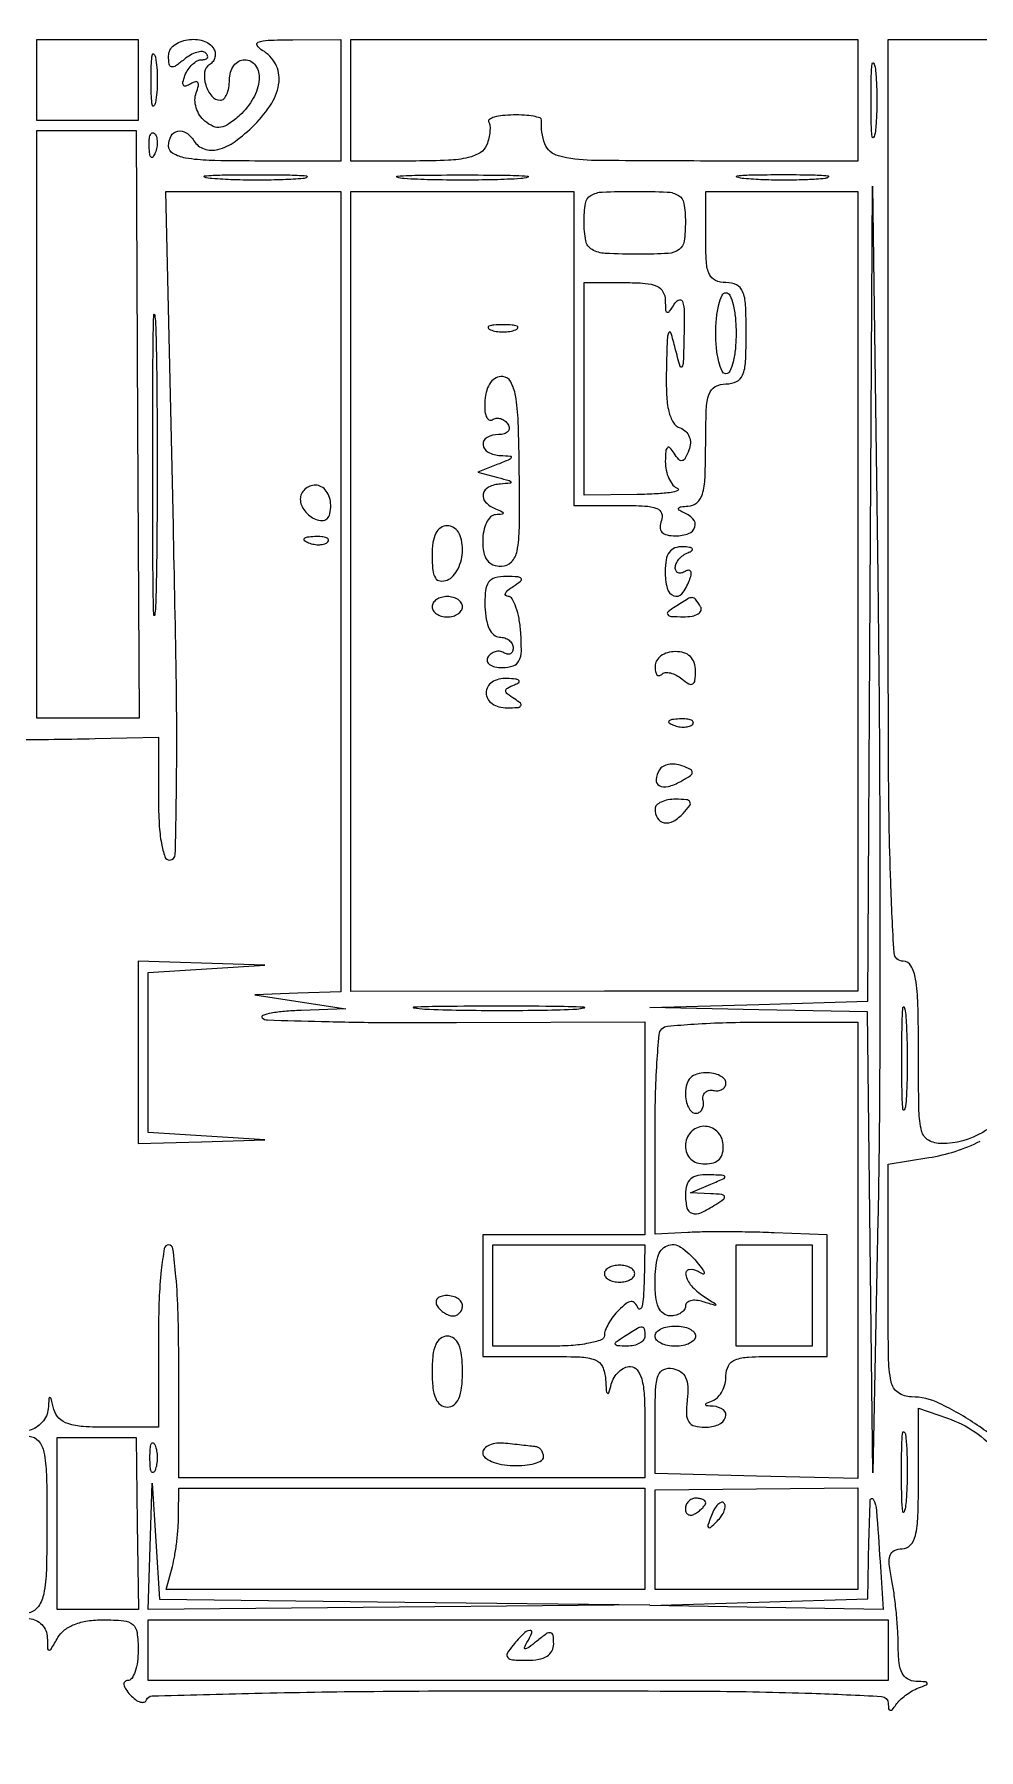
# Model space of a CAD drawing. Extents: x 23 to 255, y 40 to 184.
# Drawn here: x 121.21 to 129.09, y 159.06 to 173.39 of the extents above; entities that cross this region are included whole.
import ezdxf

# ---------------------------------------------------------------- set-up
doc = ezdxf.new("R2010")
doc.units = 0
doc.header["$MEASUREMENT"] = 0

msp = doc.modelspace()

# ---------------------------------------------------------------- linework, layer by layer
for points in [[(207.919475, 175.632891, 0.000007), (191.762556, 175.634099, 0.00002), (173.0434, 175.634494, 0.000013), (151.49745, 175.633531), (95.9364, 175.6296)], [(120.937819, 167.496675, 0.005093), (121.71825, 167.507166), (122.247, 167.519661), (122.247, 167.00623, 0.013821), (122.25293, 166.791759, 0.031139), (122.271994, 166.630311, 0.038651), (122.300743, 166.520951, 0.319354), (122.340322, 166.4928, 0.407363), (122.38773, 166.539109, 0.003082), (122.397986, 167.132551, 0.006606), (122.396248, 167.961308, 0.00175), (122.371356, 169.2846), (122.309068, 172.0764), (123.039434, 172.0764), (123.7698, 172.0764), (123.7698, 168.7347), (123.7698, 165.393), (123.41025, 165.380294), (123.0507, 165.367587), (123.4314, 165.3084), (123.8121, 165.249213), (123.43845, 165.236506, 0.012425), (123.298364, 165.228254, 0.024946), (123.188589, 165.213503, 0.032875), (123.117184, 165.195332, 0.55978), (123.11256, 165.17604, 0.191161), (123.157211, 165.156759, 0.001162), (123.608577, 165.144323, 0.004543), (124.127336, 165.135952, 0.002851), (124.73406, 165.135135), (126.3078, 165.14199), (126.3078, 164.252295), (126.3078, 163.3626), (125.631, 163.3626), (124.9542, 163.3626), (124.9542, 162.855), (124.9542, 162.3474), (125.4618, 162.3474, -0.00816), (125.766553, 162.342426, -0.080141), (125.89228, 162.31791, -0.198429), (125.953241, 162.261766, -0.096101), (125.979214, 162.15705, 0.005718), (125.985305, 162.060412, 0.197309), (125.995317, 162.040405, 0.541772), (126.007416, 162.04383, 0.01159), (126.027717, 162.11475, -0.071619), (126.051548, 162.171336, -0.07028), (126.090496, 162.21931, -0.075733), (126.138075, 162.251677, -0.112012), (126.187103, 162.2628, -0.229098), (126.243663, 162.235449, -0.104414), (126.281164, 162.160114, -0.050863), (126.302085, 162.023689, -0.012632), (126.3078, 161.7975), (126.3078, 161.3322), (124.362, 161.3322), (122.4162, 161.3322), (122.4162, 162.3051, 0.00681), (122.410733, 162.706496, 0.014876), (122.393211, 163.013625, 0.010078), (122.368311, 163.24568, 0.377473), (122.3316, 163.278, 0.365646), (122.296003, 163.247951, 0.014491), (122.2705, 163.0665, 0.018502), (122.252644, 162.824521, 0.009164), (122.247, 162.5166), (122.247, 161.7552), (121.830203, 161.7552, -0.015471), (121.618036, 161.761767, -0.06318), (121.491623, 161.785826, -0.115687), (121.416414, 161.831381, -0.135882), (121.374717, 161.90325, 0.002904), (121.350216, 161.994828, 0.302874), (121.340841, 162.002975, 0.427029), (121.332876, 161.996534, 0.003643), (121.326214, 161.909453, -0.092846), (121.311372, 161.852339, -0.069889), (121.275793, 161.797909, -0.06842), (121.225672, 161.754332, -0.081035), (121.16835, 161.728917, 0.001923)], [(129.371136, 161.549401, 0.035299), (129.082169, 161.774354, 0.035014), (128.766737, 161.955338, 0.113207), (128.532766, 162.009, -0.15735), (128.422267, 162.044657, -0.189453), (128.363584, 162.135799, -0.046663), (128.34172, 162.344621, -0.002766), (128.3382, 162.9809), (128.3382, 163.9528), (128.679466, 164.007371, 0.076497), (129.107241, 164.144994, 0.074387)], [(121.16835, 160.157614, -0.09646), (121.225068, 160.142616, -0.089747), (121.273666, 160.107193, -0.089826), (121.306738, 160.057018, -0.096854), (121.318973, 159.99975, 0.006989), (121.321943, 159.905041, 0.400998), (121.333496, 159.894, 0.262137), (121.350648, 159.903656, 0.004477), (121.407776, 159.99975, -0.098841), (121.463733, 160.06298, -0.069138), (121.54697, 160.109675, -0.057255), (121.655293, 160.138352, -0.03612), (121.785904, 160.1478, -0.022076), (121.957112, 160.140237, -0.158151), (122.032325, 160.10826, -0.18389), (122.068415, 160.040823, -0.031927), (122.0778, 159.894, -0.032903), (122.071395, 159.79678, -0.050535), (122.051969, 159.714754, -0.065352), (122.023627, 159.658127, -0.249021), (121.989865, 159.6402, 0.198267), (121.965155, 159.630001, 0.245885), (121.957769, 159.606596, 0.107246), (121.973273, 159.5689, 0.03499), (122.011015, 159.521635, 0.043861), (122.054871, 159.481642, 0.088428), (122.09634, 159.460301, 0.152502), (122.128463, 159.460423, 0.231552), (122.1483, 159.479335, -0.306408), (122.193123, 159.511468, -0.0007), (123.051773, 159.533733, -0.003938), (124.045933, 159.550286, -0.002193), (125.25735, 159.5556, -0.00141), (126.826789, 159.551173, -0.007164), (127.700889, 159.533715, -0.004619), (128.283326, 159.508343, -0.395295), (128.339495, 159.44985, 0.032927), (128.343001, 159.405043, 0.317453), (128.355432, 159.39193, 0.27388), (128.373842, 159.398387, 0.027504), (128.402945, 159.437165, -0.055286), (128.435878, 159.47632, -0.029751), (128.484119, 159.517082, -0.02924), (128.53886, 159.55323, -0.040378), (128.592, 159.578536, 0.010258), (128.657956, 159.605205, 0.403256), (128.663553, 159.618463, 0.289553), (128.64976, 159.628729, 0.007783), (128.57085, 159.633521, -0.117848), (128.50144, 159.653457, -0.147945), (128.455411, 159.701622, -0.091149), (128.430098, 159.787332, -0.02635), (128.4228, 159.925725, 0.014823), (128.418989, 160.054239, 0.009143), (128.407268, 160.205037, 0.009167), (128.390207, 160.353792, 0.016219), (128.369925, 160.475625, -0.020321), (128.348445, 160.611529, -0.10686), (128.355706, 160.686312, -0.208138), (128.390174, 160.725601, -0.110512), (128.454525, 160.74, 0.212115), (128.523544, 160.770659, 0.12692), (128.565903, 160.851581, 0.049535), (128.58698, 161.011841, 0.007944), (128.592, 161.327799), (128.592, 161.915598), (128.835433, 161.830737, -0.065919), (129.06237, 161.716294, -0.059304), (129.260888, 161.543164, -0.054494)], [(121.16835, 161.680414, -0.204413), (121.24545, 161.641302, -0.124642), (121.290567, 161.547918, -0.044755), (121.311733, 161.360748, -0.00579), (121.3164, 160.957703, -0.006376), (121.311358, 160.562362, -0.042272), (121.28971, 160.366351, -0.101884), (121.245084, 160.260078, -0.180564), (121.16835, 160.206117, 0.001923)]]:
    msp.add_lwpolyline(points, format="xyb")
for points in [[(122.0778, 173.007), (122.0778, 172.6686), (121.6548, 172.6686), (121.2318, 172.6686), (121.2318, 173.007), (121.2318, 173.3454), (121.6548, 173.3454), (122.0778, 173.3454)], [(122.073052, 170.1306), (122.084683, 167.6772), (121.658241, 167.6772), (121.2318, 167.6772), (121.2318, 170.1306), (121.2318, 172.584), (121.646611, 172.584), (122.061422, 172.584)], [(122.0778, 164.8854), (122.0778, 164.124), (122.60655, 164.139997), (123.1353, 164.155993), (122.64885, 164.186518), (122.1624, 164.217044), (122.1624, 164.8854), (122.1624, 165.553756), (122.64885, 165.584282), (123.1353, 165.614807), (122.60655, 165.630803), (122.0778, 165.6468)], [(127.7037, 162.855), (127.7037, 162.432), (127.38645, 162.432), (127.0692, 162.432), (127.0692, 162.855), (127.0692, 163.278), (127.38645, 163.278), (127.7037, 163.278)], [(122.069816, 160.9515), (122.079926, 160.2324), (121.740463, 160.2324), (121.401, 160.2324), (121.401, 160.9515), (121.401, 161.6706), (121.730353, 161.6706), (122.059705, 161.6706)], [(124.302727, 160.295769), (126.3501, 160.271548), (124.25625, 160.251974), (122.1624, 160.2324), (122.178397, 160.76115), (122.194393, 161.2899), (122.224874, 160.804945), (122.255355, 160.319989)], [(128.0844, 160.825405), (128.0844, 160.4016), (127.2384, 160.4016), (126.3924, 160.4016), (126.3924, 160.816777), (126.3924, 161.231953), (127.2384, 161.240581), (128.0844, 161.249209)], [(128.3382, 159.894), (128.3382, 159.6402), (125.2503, 159.6402), (122.1624, 159.6402), (122.1624, 159.894), (122.1624, 160.1478), (125.2503, 160.1478), (128.3382, 160.1478)]]:
    msp.add_lwpolyline(points, close=True)
for points in [[(122.708687, 173.266646, -0.103611), (122.720965, 173.232705, -0.098908), (122.718891, 173.196087, -0.096804), (122.702776, 173.162447, -0.094647), (122.675075, 173.137036, 0.227918), (122.632711, 173.070803, 0.10252), (122.64153, 172.965382, 0.101765), (122.691634, 172.871588, 0.222922), (122.763651, 172.8378, 0.208972), (122.792537, 172.850424, 0.081888), (122.817008, 172.887502, 0.06238), (122.833656, 172.942224, 0.042713), (122.8392, 173.007, -0.072314), (122.848664, 173.072092, -0.08892), (122.876213, 173.12685, -0.10214), (122.917391, 173.163239, -0.130775), (122.9661, 173.1762, -0.249241), (123.05781, 173.127456, -0.171987), (123.087869, 173.011239, -0.107373), (123.039055, 172.854254, -0.08013), (122.925387, 172.712336, -0.030407), (122.834337, 172.639492, -0.112075), (122.766626, 172.611599, -0.148075), (122.704378, 172.619514, -0.068164), (122.634316, 172.66311, -0.078447), (122.590995, 172.712353, -0.0678), (122.562295, 172.775009, -0.069917), (122.552008, 172.841046, -0.095624), (122.562506, 172.900164, 0.029085), (122.580677, 172.957235, 0.20522), (122.576288, 172.985376, 0.344992), (122.555973, 172.992719, 0.05907), (122.516146, 172.974184, -0.057711), (122.47645, 172.95558, -0.337259), (122.455977, 172.962537, -0.212163), (122.45117, 172.989795, -0.030715), (122.46852, 173.044906, -0.055238), (122.494455, 173.095118, -0.057677), (122.530437, 173.137632, -0.06421), (122.570533, 173.166559, -0.124823), (122.608551, 173.1762, 0.063131), (122.639081, 173.18007, 0.187845), (122.655899, 173.192167, 0.245196), (122.657583, 173.209843, 0.100202), (122.643844, 173.230556, 0.193391), (122.613549, 173.243483, 0.075397), (122.567578, 173.237509, 0.059862), (122.513898, 173.214855, 0.043481), (122.460544, 173.177897, -0.019474), (122.390168, 173.123976, -0.214509), (122.356129, 173.117351, -0.30932), (122.336474, 173.138858, -0.035131), (122.3316, 173.208141, -0.236041), (122.374936, 173.294825, -0.123036), (122.489033, 173.342898, -0.111616), (122.620997, 173.333858, -0.183654)], [(123.7698, 172.8378), (123.7698, 172.3302), (123.0507, 172.3302, -0.00643), (122.671614, 172.335075, -0.037256), (122.4726, 172.355082, -0.088943), (122.368079, 172.393483, -0.266366), (122.3316, 172.4571, -0.125162), (122.352531, 172.539406, -0.222397), (122.407717, 172.580072, -0.200209), (122.479348, 172.565716, -0.106457), (122.5431, 172.4994, 0.172663), (122.628369, 172.431111, 0.147877), (122.743865, 172.426525, 0.093052), (122.886373, 172.49353, 0.040101), (123.046855, 172.630145, 0.057506), (123.19278, 172.814142, 0.112515), (123.253358, 172.990114, 0.151336), (123.224004, 173.140361, 0.138385), (123.11415, 173.254024, -0.111403), (123.07053, 173.294603, -0.493525), (123.079839, 173.322951, -0.075426), (123.162623, 173.33853, -0.007262), (123.36795, 173.342827), (123.7698, 173.3454)], [(128.0844, 172.8378), (128.0844, 172.3302), (126.7731, 172.3302, -0.003016), (125.861947, 172.335697, -0.060084), (125.586216, 172.372331, -0.243043), (125.47344, 172.473044, -0.114229), (125.445892, 172.67208, 0.352897), (125.434096, 172.689753, 0.031284), (125.378304, 172.703476, 0.030044), (125.301731, 172.712597, 0.017948), (125.21001, 172.71467, 0.022336), (125.120343, 172.709467, 0.044656), (125.050688, 172.695935, 0.074553), (125.009503, 172.677049, 0.406848), (125.004674, 172.655374, -0.122273), (125.014526, 172.624645, -0.038915), (125.013998, 172.57623, -0.036188), (125.004922, 172.520357, -0.033271), (124.987723, 172.464734, -0.165286), (124.933554, 172.399636, -0.081651), (124.832715, 172.35863, -0.044619), (124.667296, 172.336312, -0.011232), (124.395249, 172.3302), (123.8544, 172.3302), (123.8544, 172.8378), (123.8544, 173.3454), (125.9694, 173.3454), (128.0844, 173.3454)], [(134.2602, 169.4961), (134.2602, 165.6468), (132.106733, 165.6468), (129.953267, 165.6468), (129.897638, 165.32955, -0.076428), (129.74986, 164.892621, -0.066795), (129.472441, 164.49746, -0.072276), (129.128116, 164.218442, -0.134988), (128.784676, 164.124, -0.130572), (128.676158, 164.15283, -0.203645), (128.618502, 164.228729, -0.058027), (128.595891, 164.399121, -0.004001), (128.592, 164.8854, 0.005946), (128.5872, 165.288986, 0.035355), (128.567325, 165.49875, 0.084509), (128.529123, 165.608925, 0.273642), (128.4651, 165.6468, -0.395753), (128.388546, 165.718645, -0.007621), (128.360047, 166.3095, -0.007368), (128.342029, 167.298362, -0.000871), (128.3382, 169.4961), (128.3382, 173.3454), (131.2992, 173.3454), (134.2602, 173.3454)], [(122.222105, 172.81665, -0.142433), (122.208675, 172.790422, -0.611425), (122.196212, 172.794046, -0.039503), (122.187647, 172.870668, -0.008087), (122.185442, 173.007, -0.008087), (122.187647, 173.143332, -0.039503), (122.196212, 173.219954, -0.611425), (122.208675, 173.223578, -0.142433), (122.222105, 173.19735, -0.029693), (122.233519, 173.11066, -0.017887), (122.237229, 173.007, -0.017887), (122.233519, 172.90334, -0.029693)], [(128.230199, 172.56285, -0.108536), (128.217756, 172.52764, -0.707215), (128.206101, 172.5302, -0.025693), (128.19812, 172.640719, -0.005179), (128.196078, 172.8378, -0.005179), (128.19812, 173.034881, -0.025693), (128.206101, 173.1454, -0.707215), (128.217756, 173.14796, -0.108536), (128.230199, 173.11275, -0.019375), (128.240831, 172.987562, -0.011494), (128.244274, 172.8378, -0.011494), (128.240831, 172.688038, -0.019375)], [(122.220191, 172.398937, -0.054073), (122.201448, 172.363687, -0.470617), (122.18603, 172.362228, -0.168741), (122.174074, 172.386911, -0.018894), (122.169079, 172.45005, -0.028489), (122.170009, 172.508947, -0.077125), (122.179376, 172.549554, -0.208169), (122.194997, 172.564997, -0.296942), (122.213512, 172.561087, -0.126455), (122.229861, 172.533429, -0.060344), (122.236558, 172.492372, -0.05415), (122.233392, 172.445203, -0.051402)], [(123.455103, 172.18378, -0.014578), (123.289341, 172.173662, -0.007799), (123.08418, 172.170335, -0.007758), (122.874512, 172.17346, -0.012009), (122.693703, 172.183311, -0.052772), (122.630669, 172.195036, -0.826233), (122.631755, 172.205901, -0.018965), (122.778003, 172.213541, -0.003413), (123.0507, 172.215571, -0.003584), (123.324114, 172.213779, -0.016184), (123.483571, 172.206426, -0.702197), (123.486609, 172.195361, -0.131812)], [(125.27145, 172.183082, -0.009864), (125.049993, 172.173566, -0.005804), (124.785, 172.17049, -0.005804), (124.520007, 172.173566, -0.009864), (124.29855, 172.183082, -0.061613), (124.23949, 172.194179, -0.829596), (124.240784, 172.20464, -0.013058), (124.436168, 172.211786, -0.002611), (124.785, 172.213607, -0.002611), (125.133832, 172.211786, -0.013058), (125.329216, 172.20464, -0.829596), (125.33051, 172.194179, -0.061613)], [(127.811686, 172.184105, -0.016947), (127.66508, 172.17373, -0.008983), (127.482933, 172.170307, -0.00893), (127.296337, 172.173486, -0.013671), (127.134886, 172.183546, -0.057523), (127.076987, 172.195554, -0.807686), (127.078185, 172.206659, -0.022011), (127.207544, 172.214498, -0.003921), (127.4499, 172.216598, -0.004138), (127.692971, 172.214787, -0.018464), (127.835355, 172.207284, -0.661512), (127.839011, 172.195962, -0.153636)], [(125.7156, 170.7651), (125.7156, 169.4538), (126.105351, 169.4538, -0.012076), (126.307319, 169.448922, -0.07713), (126.407365, 169.428406, -0.221214), (126.4471, 169.388173, -0.17943), (126.446406, 169.3269, 0.086117), (126.43535, 169.270802, 0.195231), (126.450429, 169.231081, 0.155809), (126.492547, 169.207343, 0.051069), (126.564255, 169.2, 0.086314), (126.673321, 169.218969, 0.236297), (126.725834, 169.273965, 0.275411), (126.709369, 169.341463, 0.102989), (126.62505, 169.397771, -0.051902), (126.591376, 169.415613, -0.449116), (126.589343, 169.430509, -0.185333), (126.610958, 169.442196, -0.021021), (126.66735, 169.447121, 0.166363), (126.742222, 169.476574, 0.147558), (126.787803, 169.547173, 0.060521), (126.810093, 169.685822, 0.009627), (126.8154, 169.9614, -0.008455), (126.820367, 170.255098, -0.072107), (126.8436, 170.3844, -0.188641), (126.894868, 170.445932, -0.12648), (126.9846, 170.469, 0.110458), (127.073093, 170.488791, 0.189791), (127.12419, 170.543025, 0.083766), (127.148306, 170.654331, 0.011557), (127.1538, 170.892, 0.011557), (127.148306, 171.129669, 0.083766), (127.12419, 171.240975, 0.189791), (127.073093, 171.295209, 0.110458), (126.9846, 171.315, -0.102588), (126.896995, 171.333166, -0.188085), (126.84595, 171.383738, -0.090841), (126.821259, 171.485942, -0.013964), (126.8154, 171.6957), (126.8154, 172.0764), (127.4499, 172.0764), (128.0844, 172.0764), (128.0844, 168.737117), (128.0844, 165.397833), (125.9694, 165.396181), (123.8544, 165.394529), (123.8544, 168.735465), (123.8544, 172.0764), (124.785, 172.0764), (125.7156, 172.0764)], [(126.6462, 171.8226, -0.033729), (126.635223, 171.660064, -0.207344), (126.592784, 171.589865, -0.142001), (126.502312, 171.558265, -0.013479), (126.2655, 171.55188, -0.010917), (125.976366, 171.558194, -0.121411), (125.866458, 171.59043, -0.218148), (125.814939, 171.663475, -0.046213), (125.8002, 171.8226, -0.0387), (125.81213, 171.976508, -0.222479), (125.8566, 172.04256, -0.126045), (125.952481, 172.071136, -0.009722), (126.2232, 172.0764, -0.009722), (126.493919, 172.071136, -0.126045), (126.5898, 172.04256, -0.222479), (126.63427, 171.976508, -0.0387)], [(128.253784, 163.4895), (128.211668, 161.3745), (128.188746, 163.29915), (128.165823, 165.2238), (127.257962, 165.241767), (126.3501, 165.259735), (127.25955, 165.28693), (128.169, 165.314124), (128.188656, 168.716412), (128.208311, 172.1187), (128.252106, 168.8616, -0.001839), (128.265799, 167.459704, -0.001444), (128.270664, 165.939992, -0.00146), (128.266979, 164.526925, -0.003596)], [(126.478295, 171.16695, 0.011938), (126.480998, 171.084134, 0.327416), (126.494081, 171.068261, 0.309569), (126.513933, 171.075547, 0.011213), (126.5616, 171.1458, -0.187915), (126.596536, 171.171036, -0.406306), (126.622768, 171.156094, -0.066587), (126.635581, 171.070247, -0.009518), (126.634895, 170.892, -0.001832), (126.628488, 170.650716, -0.12402), (126.617354, 170.611553, -0.664233), (126.602074, 170.613483, -0.005847), (126.5616, 170.7651, 0.012682), (126.52462, 170.896403, 0.703164), (126.506658, 170.897215, 0.089527), (126.494182, 170.839175, 0.002539), (126.487009, 170.583801, 0.015964), (126.488856, 170.376904, 0.04846), (126.50815, 170.237669, 0.079056), (126.545174, 170.148188, 0.165045), (126.602474, 170.100554, -0.096957), (126.649192, 170.071282, -0.1113), (126.6787, 170.027785, -0.105634), (126.687605, 169.973947, -0.080128), (126.675301, 169.915209, -0.027341), (126.644956, 169.847456, -0.229244), (126.618888, 169.82787, -0.270086), (126.590431, 169.837743, -0.036092), (126.551122, 169.890857, 0.043955), (126.517098, 169.935351, 0.422491), (126.495645, 169.936008, 0.184718), (126.481652, 169.906023, 0.01606), (126.478295, 169.8204, 0.053663), (126.485659, 169.747124, 0.056463), (126.508445, 169.67841, 0.062996), (126.542352, 169.624184, 0.126322), (126.58275, 169.594429, -0.670863), (126.582841, 169.577772, -0.062492), (126.526967, 169.562331, -0.023175), (126.407987, 169.550576, -0.009274), (126.24435, 169.545079), (125.8002, 169.5384), (125.8002, 170.4267), (125.8002, 171.315), (126.1386, 171.315, -0.018673), (126.310454, 171.30858, -0.08428), (126.407589, 171.284516, -0.160808), (126.458794, 171.238701, -0.129025)], [(127.0692, 170.892, -0.023598), (127.063076, 170.762313, -0.037669), (127.044349, 170.653005, -0.04382), (127.017351, 170.574839, -0.295869), (126.9846, 170.5536, -0.295869), (126.951849, 170.574839, -0.04382), (126.924851, 170.653005, -0.037669), (126.906124, 170.762313, -0.023598), (126.9, 170.892, -0.023598), (126.906124, 171.021687, -0.037669), (126.924851, 171.130995, -0.04382), (126.951849, 171.209161, -0.295869), (126.9846, 171.2304, -0.295869), (127.017351, 171.209161, -0.04382), (127.044349, 171.130995, -0.037669), (127.063076, 171.021687, -0.023598)], [(122.22563, 168.67125, -0.023959), (122.216085, 168.537705, -0.931079), (122.207069, 168.538137, -0.004886), (122.200915, 168.988267, -0.000974), (122.199348, 169.7922, -0.000974), (122.200915, 170.596133, -0.004886), (122.207069, 171.046263, -0.931079), (122.216085, 171.046695, -0.023959), (122.22563, 170.91315, -0.003693), (122.233824, 170.402857, -0.002168), (122.236471, 169.7922, -0.002168), (122.233824, 169.181543, -0.003693)], [(125.01765, 170.920571, 0.057986), (125.065873, 170.907345, 0.037979), (125.1234, 170.902969, 0.037979), (125.180927, 170.907345, 0.057986), (125.22915, 170.920571, 0.174857), (125.246864, 170.936415, 0.447206), (125.241708, 170.950707, 0.078554), (125.198816, 170.960603, 0.017491), (125.1234, 170.963242, 0.017491), (125.047984, 170.960603, 0.078554), (125.005092, 170.950707, 0.447206), (124.999936, 170.936415, 0.174857)], [(124.972668, 170.330849, 0.03374), (124.971503, 170.253764, 0.077297), (124.983389, 170.197058, 0.162426), (125.00556, 170.169806, 0.287386), (125.033518, 170.169635, -0.109169), (125.067422, 170.18148, -0.099793), (125.104349, 170.178508, -0.09527), (125.138619, 170.161135, -0.089754), (125.164847, 170.13198, -0.136093), (125.174344, 170.099328, -0.190788), (125.163633, 170.071257, -0.140899), (125.132683, 170.052312, -0.067432), (125.086093, 170.046, 0.122472), (124.989999, 170.022104, 0.30259), (124.957061, 169.961185, 0.256476), (124.999883, 169.897795, 0.109031), (125.10225, 169.870854, -0.010235), (125.184177, 169.865882, -0.474145), (125.192553, 169.853749, -0.226161), (125.178034, 169.837397, -0.005379), (125.0811, 169.797657), (124.9119, 169.730407), (125.0811, 169.686517, -0.004261), (125.17549, 169.661173, -0.235403), (125.188737, 169.64924, -0.498959), (125.182633, 169.639295, -0.007132), (125.10225, 169.632814, 0.097272), (125.003699, 169.606584, 0.233014), (124.958604, 169.548344, 0.247301), (124.978517, 169.480083, 0.105019), (125.05995, 169.425229, -0.009076), (125.11577, 169.401518, -0.295955), (125.1234, 169.389756, -0.382689), (125.115227, 169.380642, -0.011437), (125.05995, 169.375879, 0.184023), (125.01953, 169.357486, 0.082297), (124.985264, 169.309034, 0.065151), (124.962004, 169.239127, 0.047809), (124.9542, 169.1577, 0.045194), (124.963, 169.060547, 0.114641), (124.991006, 168.995922, 0.144481), (125.039785, 168.959101, 0.090148), (125.11076, 168.9462, 0.203982), (125.193953, 168.981613, 0.145851), (125.240903, 169.072628, 0.044696), (125.259885, 169.267184, 0.004502), (125.259381, 169.733447, 0.005813), (125.250262, 170.153397, 0.034737), (125.227811, 170.371068, 0.080949), (125.187538, 170.487211, 0.255419), (125.120726, 170.53054, 0.135085), (125.065483, 170.519724, 0.118272), (125.020265, 170.481841, 0.089928), (124.988529, 170.417563, 0.049207)], [(123.4314, 169.505151, 0.096313), (123.440867, 169.45646, 0.06686), (123.468677, 169.407616, 0.064359), (123.509788, 169.36603, 0.074185), (123.5583, 169.338606, 0.086117), (123.614398, 169.32755, 0.195231), (123.654119, 169.342629, 0.155809), (123.677857, 169.384747, 0.051069), (123.6852, 169.456455, 0.074555), (123.675656, 169.520108, 0.088591), (123.647935, 169.574093, 0.100732), (123.606707, 169.610171, 0.130258), (123.5583, 169.623, 0.091732), (123.509855, 169.614037, 0.095925), (123.468677, 169.588382, 0.099462), (123.44112, 169.550115, 0.106859)], [(123.500138, 169.142209, 0.051402), (123.546403, 169.129008, 0.05415), (123.593572, 169.125842, 0.060344), (123.634629, 169.132539, 0.126455), (123.662288, 169.148888, 0.296942), (123.666197, 169.167403, 0.208169), (123.650754, 169.183024, 0.077125), (123.610147, 169.192391, 0.028489), (123.55125, 169.193321, 0.018894), (123.488111, 169.188326, 0.168741), (123.463428, 169.17637, 0.470617), (123.464887, 169.160952, 0.054073)], [(124.5312, 169.033455, 0.023909), (124.536993, 168.912377, 0.116597), (124.558936, 168.847845, 0.230808), (124.598587, 168.823139, 0.118031), (124.6581, 168.831006, 0.119725), (124.706664, 168.864569, 0.065064), (124.747723, 168.924867, 0.059009), (124.775552, 169.001109, 0.058092), (124.785, 169.082151, 0.05124), (124.776444, 169.165424, 0.089017), (124.750593, 169.229709, 0.115825), (124.709887, 169.269998, 0.138282), (124.6581, 169.2846, 0.151352), (124.603327, 169.267631, 0.126184), (124.563037, 169.221593, 0.082911), (124.53877, 169.143813, 0.034258)], [(126.477, 168.9039, 0.058974), (126.493754, 168.762351, 0.243742), (126.548409, 168.699248, 0.327286), (126.616576, 168.716926, 0.079681), (126.67848, 168.823694, 0.036408), (126.69331, 168.872743, 0.155351), (126.690673, 168.902845, 0.32948), (126.673774, 168.912943, 0.1144), (126.645231, 168.903301, -0.075506), (126.613247, 168.889671, -0.152563), (126.586167, 168.891044, -0.187044), (126.568245, 168.906867, -0.119997), (126.5616, 168.934157, -0.111184), (126.569421, 168.968894, -0.064692), (126.592664, 169.004988, -0.05974), (126.626914, 169.036903, -0.061896), (126.66735, 169.059371, 0.051902), (126.701024, 169.077213, 0.449116), (126.703057, 169.092109, 0.185333), (126.681442, 169.103796, 0.021021), (126.62505, 169.108721, 0.09932), (126.558646, 169.098487, 0.149605), (126.512287, 169.063398, 0.113288), (126.485401, 168.999853, 0.043691)], [(124.972733, 168.6078, 0.03682), (124.983341, 168.504188, 0.067607), (125.009224, 168.423564, 0.095985), (125.047238, 168.372191, 0.187755), (125.093974, 168.354, -0.077042), (125.137536, 168.347248, -0.089844), (125.174505, 168.327682, -0.10077), (125.199219, 168.298575, -0.126442), (125.208, 168.264407, -0.098926), (125.201924, 168.233999, -0.176081), (125.184866, 168.21543, -0.169366), (125.159307, 168.211733, -0.090666), (125.129246, 168.223487, 0.108373), (125.095127, 168.235467, 0.099685), (125.058016, 168.232606, 0.095498), (125.023625, 168.215306, 0.090427), (124.997353, 168.18618, 0.196373), (124.991891, 168.153531, 0.184805), (125.010666, 168.125339, 0.106724), (125.055027, 168.106314, 0.04816), (125.118356, 168.1002, 0.075907), (125.207835, 168.113863, 0.200231), (125.256523, 168.154729, 0.117929), (125.276497, 168.235474, 0.01973), (125.271399, 168.39613, 0.026808), (125.257165, 168.509611, 0.0408), (125.231647, 168.605562, 0.048186), (125.199746, 168.673714, 0.260513), (125.1657, 168.693526, -0.192383), (125.145983, 168.701802, -0.326476), (125.143228, 168.718651, -0.103705), (125.164545, 168.745244, -0.02868), (125.208, 168.777, 0.021171), (125.270806, 168.821466, 0.399095), (125.274168, 168.843277, 0.23202), (125.248864, 168.857376, 0.011332), (125.150208, 168.860305, 0.063673), (125.056333, 168.84897, 0.179599), (125.002756, 168.8121, 0.132207), (124.976609, 168.740416, 0.028831)], [(124.5312, 168.6078, 0.148195), (124.540977, 168.575537, 0.098894), (124.568477, 168.548051, 0.082425), (124.609586, 168.529519, 0.064853), (124.6581, 168.5232, 0.064853), (124.706614, 168.529519, 0.082425), (124.747723, 168.548051, 0.098894), (124.775223, 168.575537, 0.148195), (124.785, 168.6078, 0.148195), (124.775223, 168.640063, 0.098894), (124.747723, 168.667549, 0.082425), (124.706614, 168.686081, 0.064853), (124.6581, 168.6924, 0.064853), (124.609586, 168.686081, 0.082425), (124.568477, 168.667549, 0.098894), (124.540977, 168.640063, 0.148195)], [(126.5616, 168.6078, 0.025105), (126.500945, 168.564136, 0.418214), (126.498603, 168.541797, 0.210879), (126.526928, 168.527503, 0.011265), (126.630043, 168.524495, 0.040942), (126.702081, 168.529923, 0.092833), (126.753353, 168.548186, 0.175006), (126.776373, 168.575684, 0.229941), (126.7731, 168.6078, 0.023248), (126.730247, 168.670429, 0.235263), (126.702804, 168.684099, 0.137706), (126.667244, 168.674115, 0.006588)], [(126.3924, 168.110271, 0.044093), (126.396237, 168.066848, 0.129593), (126.408752, 168.039845, 0.258443), (126.427051, 168.03268, 0.164665), (126.448066, 168.043066, -0.171918), (126.477858, 168.05727, -0.082297), (126.520731, 168.054702, -0.066538), (126.56971, 168.036436, -0.050768), (126.617266, 168.004507, 0.037752), (126.674727, 167.963723, 0.275752), (126.70712, 167.963604, 0.234285), (126.72624, 167.99304, 0.028955), (126.7308, 168.071713, 0.079836), (126.719685, 168.140878, 0.123174), (126.687482, 168.191814, 0.119238), (126.634196, 168.222646, 0.071922), (126.5616, 168.233143, 0.070935), (126.496938, 168.223923, 0.08642), (126.442103, 168.197049, 0.100273), (126.405442, 168.157127, 0.136578)], [(124.9824, 167.8887, 0.131624), (124.995673, 167.839153, 0.107447), (125.032709, 167.798392, 0.090672), (125.089455, 167.771794, 0.066301), (125.15865, 167.763095, 0.015042), (125.24396, 167.76629, 0.207098), (125.270857, 167.780155, 0.410352), (125.268896, 167.801331, 0.03374), (125.219577, 167.837455, -0.022213), (125.159456, 167.879398, -0.233412), (125.146555, 167.905529, -0.275386), (125.160368, 167.928708, -0.029355), (125.219577, 167.95638, 0.05976), (125.255113, 167.975696, 0.486979), (125.255865, 167.991621, 0.151856), (125.22776, 168.003843, 0.017734), (125.15865, 168.008921, 0.063963), (125.088314, 168.002582, 0.095536), (125.031812, 167.978151, 0.115204), (124.995499, 167.938603, 0.129056)], [(126.545738, 167.619409, 0.051402), (126.592003, 167.606208, 0.05415), (126.639172, 167.603042, 0.060344), (126.680229, 167.609739, 0.126455), (126.707888, 167.626088, 0.296942), (126.711797, 167.644603, 0.208169), (126.696354, 167.660224, 0.077125), (126.655747, 167.669591, 0.028489), (126.59685, 167.670521, 0.018894), (126.533711, 167.665526, 0.168741), (126.509028, 167.65357, 0.470617), (126.510487, 167.638152, 0.054073)], [(126.428938, 167.244877, 0.110315), (126.401052, 167.164471, 0.307029), (126.427381, 167.114107, 0.193331), (126.50134, 167.105836, 0.059977), (126.606815, 167.149241, 0.014468), (126.68808, 167.197858, 0.237758), (126.70377, 167.22428, 0.305904), (126.690027, 167.248023, 0.021493), (126.615869, 167.2802, 0.066409), (126.560856, 167.293301, 0.072106), (126.50591, 167.290948, 0.080968), (126.459434, 167.27407, 0.127507)], [(126.3924, 166.920793, 0.130203), (126.413418, 166.84145, 0.226649), (126.468191, 166.803401, 0.170538), (126.546163, 166.817305, 0.077764), (126.628385, 166.88238, 0.025578), (126.682019, 166.946714, 0.292182), (126.684389, 166.978155, 0.253954), (126.656208, 166.996623, 0.020683), (126.564935, 167.0004, 0.044188), (126.498889, 166.994552, 0.064001), (126.443082, 166.977015, 0.083813), (126.405336, 166.951218, 0.20376)], [(125.740617, 165.245662, -0.007659), (125.459733, 165.236552, -0.004233), (125.116436, 165.233587, -0.00422), (124.768386, 165.236466, -0.006772), (124.471617, 165.245446, -0.034402), (124.37794, 165.256037, -0.891547), (124.378602, 165.265923, -0.010022), (124.62638, 165.272787, -0.00187), (125.0811, 165.274565, -0.00193), (125.53656, 165.272885, -0.009062), (125.798296, 165.266164, -0.83955), (125.799607, 165.256151, -0.064206)], [(128.48462, 164.438697, -0.131812), (128.473039, 164.407191, -0.702197), (128.461974, 164.410229, -0.016184), (128.454621, 164.569686, -0.003584), (128.452829, 164.8431, -0.003413), (128.454859, 165.115797, -0.018965), (128.462499, 165.262045, -0.826233), (128.473364, 165.263131, -0.052772), (128.485089, 165.200097, -0.012009), (128.49494, 165.019288, -0.007758), (128.498065, 164.80962, -0.007799), (128.494738, 164.604459, -0.014578)], [(128.0844, 163.232823), (128.0844, 161.326445), (127.2384, 161.347518), (126.3924, 161.368592), (126.3924, 161.821899, -0.009681), (126.39726, 162.072861, -0.07437), (126.419108, 162.188212, -0.208103), (126.465023, 162.237895, -0.15302), (126.54045, 162.246283, -0.098627), (126.606704, 162.219085, -0.138258), (126.648165, 162.170833, -0.101279), (126.665998, 162.095758, -0.037149), (126.661296, 161.98628, 0.030884), (126.654665, 161.866809, 0.141812), (126.674178, 161.800954, 0.189297), (126.722041, 161.766288, 0.06325), (126.809346, 161.7552, 0.097806), (126.920527, 161.777158, 0.203872), (126.98139, 161.838857, 0.339663), (126.963903, 161.900009, 0.144576), (126.87885, 161.931079, -0.011437), (126.823573, 161.935842, -0.382689), (126.8154, 161.944956, -0.295955), (126.82303, 161.956718, -0.009076), (126.87885, 161.980429, 0.113869), (126.919316, 162.008729, 0.064373), (126.953536, 162.058197, 0.059088), (126.976723, 162.120067, 0.060204), (126.9846, 162.18525, -0.121899), (127.005264, 162.268748, -0.18185), (127.060924, 162.318142, -0.079825), (127.173997, 162.341859, -0.011859), (127.4076, 162.3474), (127.8306, 162.3474), (127.8306, 162.855), (127.8306, 163.3626), (127.38645, 163.379676, 0.004826), (127.196258, 163.38515, 0.003902), (126.992003, 163.387462, 0.003943), (126.803492, 163.386639, 0.01015), (126.66735, 163.382205), (126.3924, 163.367659), (126.3924, 164.19703, -0.006346), (126.396486, 164.518942, -0.009551), (126.408968, 164.79934, -0.004937), (126.426251, 165.034195, -0.177341), (126.4488, 165.0828, -0.176136), (126.497052, 165.105322, -0.00536), (126.720578, 165.122633, -0.009979), (126.988135, 165.135113, -0.006664), (127.2948, 165.1392), (128.0844, 165.1392)], [(126.6462, 164.547, 0.048028), (126.652434, 164.482246, 0.068025), (126.671051, 164.427503, 0.088204), (126.698493, 164.390615, 0.191087), (126.7308, 164.3778, 0.133456), (126.761352, 164.386103, 0.125576), (126.784336, 164.408864, 0.10725), (126.795955, 164.44315, 0.077768), (126.79425, 164.48355, -0.100253), (126.794345, 164.522242, -0.14682), (126.810377, 164.552023, -0.14682), (126.840158, 164.568055, -0.100253), (126.87885, 164.56815, 0.077768), (126.91925, 164.566445, 0.10725), (126.953536, 164.578064, 0.125576), (126.976297, 164.601048, 0.133456), (126.9846, 164.6316, 0.191087), (126.971785, 164.663907, 0.088204), (126.934898, 164.691349, 0.068025), (126.880154, 164.709966, 0.048028), (126.8154, 164.7162, 0.072254), (126.741531, 164.705469, 0.124864), (126.6885, 164.6739, 0.124864), (126.656931, 164.620869, 0.072254)], [(126.6462, 164.105997, 0.091139), (126.65765, 164.043703, 0.116084), (126.690283, 163.995456, 0.110356), (126.742481, 163.965211, 0.076482), (126.810142, 163.9548, 0.07183), (126.881115, 163.965049, 0.13413), (126.930152, 163.995349, 0.134684), (126.956848, 164.04627, 0.072704), (126.961834, 164.117423, 0.187915), (126.909327, 164.227049, 0.199797), (126.798113, 164.268683, 0.20016), (126.690354, 164.219095, 0.188282)], [(126.6462, 163.701, 0.057143), (126.659036, 163.58905, 0.260867), (126.701548, 163.542369, 0.193377), (126.774999, 163.546802, 0.032864), (126.9, 163.6164, 0.017666), (126.96577, 163.662276, 0.356269), (126.971216, 163.684348, 0.264887), (126.949662, 163.699424, 0.012419), (126.8577, 163.705651), (126.6885, 163.712892), (126.8577, 163.7856, 0.003751), (126.96892, 163.834385, 0.368608), (126.975778, 163.848815, 0.326773), (126.962512, 163.859465, 0.003386), (126.83655, 163.864254, 0.05424), (126.748627, 163.857457, 0.131601), (126.6904, 163.82953, 0.145055), (126.657325, 163.778354, 0.071541)], [(126.301121, 162.96075, -0.012896), (126.295716, 162.845444, -0.038692), (126.283943, 162.767534, -0.178818), (126.268395, 162.743865, -0.490018), (126.252023, 162.748495, 0.081545), (126.225055, 162.792809, 0.243144), (126.19312, 162.805725, 0.14673), (126.151473, 162.788894, 0.027494), (126.089502, 162.733387, 0.033864), (126.043541, 162.680741, 0.033014), (126.00468, 162.621939, 0.034842), (125.977666, 162.565777, 0.094953), (125.9694, 162.522643, -0.317577), (125.943189, 162.485537, -0.037114), (125.83968, 162.45727, -0.031847), (125.69158, 162.4381, -0.016264), (125.5041, 162.432), (125.0388, 162.432), (125.0388, 162.855), (125.0388, 163.278), (125.6733, 163.278), (126.3078, 163.278)], [(126.741591, 163.13486, -0.00972), (126.792016, 163.070166, -0.129017), (126.803302, 163.042395, -0.575929), (126.793122, 163.034574, -0.037782), (126.75195, 163.055253, 0.167979), (126.677201, 163.07104, 0.438226), (126.648842, 163.031321, 0.129511), (126.695679, 162.93763, 0.069666), (126.79425, 162.852816, -0.001298), (126.894456, 162.788019, -0.253795), (126.9, 162.777799, -0.503132), (126.893727, 162.773144, -0.001911), (126.79425, 162.803657, 0.04943), (126.737546, 162.815309, 0.085675), (126.68969, 162.812096, 0.128227), (126.658157, 162.795154, 0.208625), (126.6462, 162.767745, -0.152681), (126.636429, 162.736493, -0.098158), (126.608923, 162.709871, -0.08088), (126.567821, 162.691911, -0.062722), (126.5193, 162.6858, -0.164293), (126.462665, 162.704926, -0.129352), (126.422614, 162.7563, -0.075863), (126.399328, 162.846199, -0.025511), (126.3924, 162.9819, -0.060253), (126.416323, 163.179703, -0.233407), (126.493581, 163.271552, -0.260426), (126.605948, 163.260655, -0.07089)], [(125.9694, 163.0383, 0.17482), (125.979103, 163.011398, 0.093122), (126.006677, 162.988509, 0.073362), (126.047751, 162.973019, 0.053595), (126.0963, 162.9678, 0.053595), (126.144849, 162.973019, 0.073362), (126.185923, 162.988509, 0.093122), (126.213497, 163.011398, 0.17482), (126.2232, 163.0383, 0.17482), (126.213497, 163.065202, 0.093122), (126.185923, 163.088091, 0.073362), (126.144849, 163.103581, 0.053595), (126.0963, 163.1088, 0.053595), (126.047751, 163.103581, 0.073362), (126.006677, 163.088091, 0.093122), (125.979103, 163.065202, 0.17482)], [(124.5735, 162.7704, 0.06081), (124.599405, 162.738039, 0.051032), (124.633811, 162.710651, 0.053229), (124.671081, 162.692001, 0.089642), (124.705393, 162.6858, 0.105429), (124.735767, 162.692277, 0.099231), (124.761615, 162.710651, 0.096318), (124.778941, 162.738105, 0.092995), (124.785, 162.7704, 0.153634), (124.774846, 162.802665, 0.097988), (124.746256, 162.830149, 0.080552), (124.703538, 162.848694, 0.062283), (124.653107, 162.855, 0.066118), (124.606439, 162.848802, 0.138808), (124.575317, 162.830149, 0.191142), (124.564368, 162.802518, 0.139169)], [(126.3078, 162.5166, -0.17131), (126.296443, 162.484425, -0.095191), (126.26431, 162.457232, -0.075283), (126.216385, 162.43907, -0.055234), (126.15975, 162.433295, -0.011938), (126.076934, 162.435998, -0.327416), (126.061061, 162.449081, -0.309569), (126.068347, 162.468933, -0.011213), (126.1386, 162.5166, -0.007234), (126.245435, 162.583471, -0.137048), (126.283072, 162.593984, -0.364836), (126.302559, 162.577582, -0.042895)], [(126.7308, 162.5166, -0.191087), (126.717985, 162.484293, -0.088204), (126.681098, 162.456851, -0.068025), (126.626354, 162.438234, -0.048028), (126.5616, 162.432, -0.048028), (126.496846, 162.438234, -0.068025), (126.442103, 162.456851, -0.088204), (126.405215, 162.484293, -0.191087), (126.3924, 162.5166, -0.191087), (126.405215, 162.548907, -0.088204), (126.442103, 162.576349, -0.068025), (126.496846, 162.594966, -0.048028), (126.5616, 162.6012, -0.048028), (126.626354, 162.594966, -0.068025), (126.681098, 162.576349, -0.088204), (126.717985, 162.548907, -0.191087)], [(124.5312, 162.2205, 0.025511), (124.538128, 162.084799, 0.075863), (124.561414, 161.9949, 0.129352), (124.601465, 161.943526, 0.164293), (124.6581, 161.9244, 0.164293), (124.714735, 161.943526, 0.129352), (124.754786, 161.9949, 0.075863), (124.778072, 162.084799, 0.025511), (124.785, 162.2205, 0.025511), (124.778072, 162.356201, 0.075863), (124.754786, 162.4461, 0.129352), (124.714735, 162.497474, 0.164293), (124.6581, 162.5166, 0.164293), (124.601465, 162.497474, 0.129352), (124.561414, 162.4461, 0.075863), (124.538128, 162.356201, 0.025511)], [(122.218429, 161.39565, -0.174857), (122.202585, 161.377936, -0.447206), (122.188293, 161.383092, -0.078554), (122.178397, 161.425984, -0.017491), (122.175758, 161.5014, -0.017491), (122.178397, 161.576816, -0.078554), (122.188293, 161.619708, -0.447206), (122.202585, 161.624864, -0.174857), (122.218429, 161.60715, -0.057986), (122.231655, 161.558927, -0.037979), (122.236031, 161.5014, -0.037979), (122.231655, 161.443873, -0.057986)], [(124.9542, 161.542436, 0.224936), (124.972586, 161.503635, 0.071737), (125.028754, 161.469771, 0.055378), (125.110811, 161.445402, 0.037421), (125.208, 161.435333, 0.029467), (125.305244, 161.438299, 0.046538), (125.387246, 161.453425, 0.059521), (125.444346, 161.477186, 0.27073), (125.4618, 161.507058, 0.077375), (125.457022, 161.53775, 0.081883), (125.443162, 161.564882, 0.08917), (125.422569, 161.584346, 0.117718), (125.39835, 161.59305, 0.000031), (125.362418, 161.59704, 0.000006), (125.297623, 161.604231, 0.000006), (125.222078, 161.612612, 0.000006), (125.14455, 161.621212, 0.050265), (125.071694, 161.621941, 0.075632), (125.010115, 161.60678, 0.102263), (124.968978, 161.578866, 0.195115)], [(128.484541, 161.101437, -0.062969), (128.472203, 161.048681, -0.78507), (128.460824, 161.050005, -0.026082), (128.45275, 161.16249, -0.004587), (128.450561, 161.3745, -0.004873), (128.452389, 161.587226, -0.021409), (128.46006, 161.712529, -0.613017), (128.471674, 161.716993, -0.180442), (128.483859, 161.693637, -0.02012), (128.494535, 161.566175, -0.010546), (128.498076, 161.40704, -0.010474), (128.494839, 161.243519, -0.015806)], [(126.3078, 160.8246), (126.3078, 160.4016), (124.309833, 160.4016), (122.311866, 160.4016), (122.362878, 160.59195, 0.022884), (122.382539, 160.68152, 0.011903), (122.399244, 160.794726, 0.011811), (122.410902, 160.911997, 0.017627), (122.415045, 161.01495), (122.4162, 161.2476), (124.362, 161.2476), (126.3078, 161.2476)], [(128.271231, 160.63425), (128.297119, 160.2324), (127.32361, 160.250367), (126.3501, 160.268335), (127.25955, 160.29553), (128.169, 160.322724), (128.178814, 160.806312, -0.005116), (128.189263, 161.148554, -0.76334), (128.213936, 161.154229, -0.104651), (128.241309, 161.060576, -0.00287)], [(126.6462, 161.073407, 0.108972), (126.652823, 161.043379, 0.182303), (126.671051, 161.025491, 0.161196), (126.698474, 161.022859, 0.082592), (126.7308, 161.0361, 0.029505), (126.763183, 161.058857, 0.035638), (126.790549, 161.083986, 0.038439), (126.809855, 161.107865, 0.151918), (126.8154, 161.125693, 0.210953), (126.809101, 161.139959, 0.081139), (126.790549, 161.152041, 0.061769), (126.763189, 161.160264, 0.042167), (126.7308, 161.163, 0.105053), (126.69852, 161.156142, 0.099167), (126.671051, 161.136682, 0.09642), (126.65264, 161.107607, 0.093332)], [(126.863139, 161.018599, 0.008399), (126.833861, 160.937644, 0.286372), (126.83827, 160.918606, 0.400052), (126.854616, 160.918209, 0.011214), (126.910498, 160.97124, 0.043285), (126.947265, 161.01466, 0.063152), (126.970829, 161.058842, 0.082976), (126.9785, 161.09703, 0.20742), (126.968261, 161.122939, 0.278911), (126.945573, 161.128525, 0.120343), (126.917846, 161.111824, 0.070189), (126.888687, 161.073386, 0.036269)], [(125.208, 159.9363, 0.037417), (125.15903, 159.867403, 0.333054), (125.162516, 159.832607, 0.193794), (125.203254, 159.813176, 0.015561), (125.324541, 159.8094, 0.042118), (125.422274, 159.817647, 0.096716), (125.491064, 159.843635, 0.133553), (125.531642, 159.887086, 0.122022), (125.5464, 159.946659, 0.034637), (125.541409, 160.018616, 0.332946), (125.521085, 160.039108, 0.194971), (125.485125, 160.030368, 0.014496), (125.40326, 159.967809, -0.00972), (125.338566, 159.917384, -0.129017), (125.310795, 159.906098, -0.575929), (125.302974, 159.916278, -0.037782), (125.323653, 159.95745, 0.043252), (125.363591, 160.039178, 0.585838), (125.346729, 160.059535, 0.154902), (125.293816, 160.031431, 0.020622)]]:
    msp.add_lwpolyline(points, format="xyb", close=True)

doc.saveas('drawing.dxf')
